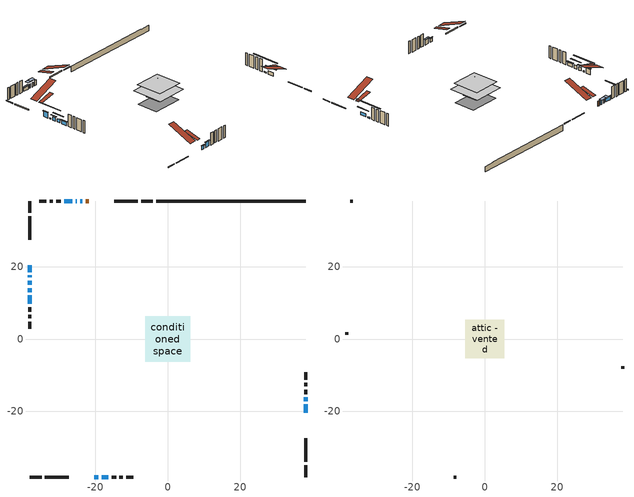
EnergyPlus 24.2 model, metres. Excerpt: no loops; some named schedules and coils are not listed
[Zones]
conditioned space
 floor outside (Floor1 construction): -3.01,-3.01 -3.01,3.01 3.01,3.01 3.01,-3.01 z1.07
 floor adiabatic (AdiabaticFloorConstruction): -6.24,-6.24 -6.24,6.24 6.24,6.24 6.24,-6.24 z3.51
 floor foundation (Slab1 construction): -6.1,-4.21 -6.1,4.21 6.1,4.21 6.1,-4.21 z-1.22
 wall outside (RimJoist1 construction): -4.08,38.1 -7.34,38.1 / -38.1,-38.1 -34.84,-38.1 / -38.1,38.1 -38.1,34.84 / 38.1,-38.1 38.1,-34.84 z1.07:1.37
 wall outside (RimJoist2 construction): -8.27,38.1 -14.8,38.1 / -33.91,-38.1 -27.38,-38.1 / -38.1,33.91 -38.1,27.38 / 38.1,-33.91 38.1,-27.38 z1.07:1.37
 wall outside (AdiabaticWallConstruction 1): -21.85,38.1 -22.64,38.1 z1.07:3.1
 wall outside (AdiabaticWallConstruction): -23.57,38.1 -24.15,38.1 / -25.08,38.1 -25.39,38.1 z1.07:2.75; -20.32,-38.1 -19.19,-38.1 / 38.1,-20.32 38.1,-18.05 / -26.31,38.1 -28.58,38.1 / -38.1,16.14 -38.1,15 / -38.1,14.07 -38.1,12.94 / -38.1,12.01 -38.1,9.74 z1.07:2.42; -38.1,20.32 -38.1,18.49 / -18.26,-38.1 -16.43,-38.1 z1.07:3.1; -38.1,17.57 -38.1,17.06 / 38.1,-17.13 38.1,-16.12 z1.07:1.57
 wall outside (Wall1 construction): -29.51,38.1 -30.76,38.1 / -15.5,-38.1 -14.25,-38.1 / -38.1,8.81 -38.1,7.56 / 38.1,-15.2 38.1,-13.95 z1.07:5.95
 wall outside (Wall2 construction): -31.69,38.1 -32.57,38.1 / -13.32,-38.1 -12.45,-38.1 / -38.1,6.63 -38.1,5.76 / 38.1,-13.02 38.1,-12.14 z1.07:5.95
 wall outside (Wall3 construction): -33.5,38.1 -35.5,38.1 / -11.52,-38.1 -9.51,-38.1 / -38.1,4.83 -38.1,2.82 / 38.1,-11.21 38.1,-9.21 z1.07:5.95
 wall foundation (FoundationWall1 construction): -3.15,38.1,-1.22 -3.15,38.1,1.07 33.97,38.1,1.07 33.97,38.1,0.89 38.1,38.1,0.89 38.1,38.1,-1.22
 window (WindowConstruction 8): -23.57,38.1 -24.15,38.1 z1.07:2.75
 window (WindowConstruction 4): -20.32,-38.1 -19.19,-38.1 z1.07:2.42
 window (WindowConstruction 5): 38.1,-20.32 38.1,-18.05 z1.07:2.42
 window (WindowConstruction 6): -38.1,20.32 -38.1,18.49 z1.07:3.1
 window (WindowConstruction 7): -18.26,-38.1 -16.43,-38.1 z1.07:3.1
 window (WindowConstruction 10): -38.1,17.56 -38.1,17.06 z1.07:1.57
 window (WindowConstruction 11): 38.1,-17.13 38.1,-16.13 z1.07:1.57
 window (WindowConstruction 9): -25.08,38.1 -25.39,38.1 z1.07:2.75
 window (WindowConstruction): -26.31,38.1 -28.58,38.1 z1.07:2.42
 window (WindowConstruction 1): -38.1,16.14 -38.1,15 z1.07:2.42
 window (WindowConstruction 2): -38.1,14.07 -38.1,12.94 z1.07:2.42
 window (WindowConstruction 3): -38.1,12.01 -38.1,9.74 z1.07:2.42
 door (Door): -21.85,38.1 -22.64,38.1 z1.07:3.1
 ceiling adiabatic (AdiabaticFloorConstruction): 6.24,-6.24 6.24,6.24 -6.24,6.24 -6.24,-6.24 z3.51
attic - vented
 floor to conditioned space (Floor2 construction Reversed): -5.32,-5.32 -5.32,5.32 5.32,5.32 5.32,-5.32 z5.95
 floor to conditioned space (Floor3 construction Reversed): -3.01,-3.01 -3.01,3.01 3.01,3.01 3.01,-3.01 z5.95
 wall outside (Wall4 construction): -36.43,38.1 -37.17,38.1 / -8.58,-38.1 -7.85,-38.1 / -38.1,1.89 -38.1,1.16 / 38.1,-8.28 38.1,-7.54 z1.07:5.95
 roof outside (Roof1 construction): -18.46,38.1,5.95 -18.46,27.98,10.16 -15.73,27.98,10.16 -15.73,38.1,5.95; -23.71,-38.1,5.95 -23.71,-27.98,10.16 -26.45,-27.98,10.16 -26.45,-38.1,5.95; -38.1,23.71,5.95 -27.98,23.71,10.16 -27.98,26.45,10.16 -38.1,26.45,5.95; 38.1,-23.71,5.95 27.98,-23.71,10.16 27.98,-26.45,10.16 38.1,-26.45,5.95
 roof outside (Roof2 construction): -20.92,38.1,5.95 -20.92,32.16,7.43 -19.39,32.16,7.43 -19.39,38.1,5.95; -21.25,-38.1,5.95 -21.25,-32.16,7.43 -22.78,-32.16,7.43 -22.78,-38.1,5.95; -38.1,21.25,5.95 -32.16,21.25,7.43 -32.16,22.78,7.43 -38.1,22.78,5.95; 38.1,-21.25,5.95 32.16,-21.25,7.43 32.16,-22.78,7.43 38.1,-22.78,5.95
shading: -25.06,38.1 -22.65,38.1 -22.65,39.31 -25.06,39.31 z3.66; -18.89,-38.1 -20.62,-38.1 -20.62,-38.39 -18.89,-38.39 z2.72; 38.1,-16.53 38.1,-21.84 38.39,-21.84 38.39,-16.53 z3.94; -38.1,18.19 -38.1,20.62 -38.39,20.62 -38.39,18.19 z3.4; -16.13,-38.1 -18.56,-38.1 -18.56,-38.39 -16.13,-38.39 z3.4; -38.1,12.5 -38.1,22.13 -38.39,22.13 -38.39,12.5 z6.14; 38.1,-10.95 38.1,-22.3 38.39,-22.3 38.39,-10.95 z6.75; -26.3,38.1 -24.17,38.1 -24.17,39.31 -26.3,39.31 z3.66; -28.88,38.1 -26.02,38.1 -26.02,38.39 -28.88,38.39 z2.72; -38.1,14.39 -38.1,16.75 -38.39,16.75 -38.39,14.39 z3.03; -38.1,11.11 -38.1,15.9 -38.39,15.9 -38.39,11.11 z4.25; -38.1,9.44 -38.1,12.31 -38.39,12.31 -38.39,9.44 z2.72
[Building]
Building 1: Terrain=Suburbs
[Site:Location]
Quebec Intl AP_QC: Latitude {deg}=46.8; Longitude {deg}=-71.38; Time Zone {hr}=-5; Elevation {m}=74; Keep Site Location Information=Yes
[Site:GroundTemperature:Shallow]
0.0108218, -2.24938, -2.43038, -1.3578, 2.94801, 7.23376, 10.9493, 13.303, 13.5029, 11.5886, 7.96783, 3.81355
[Site:WaterMainsTemperature]
Calculation Method=Schedule; Temperature Schedule=mains temperature schedule
[Material] Roughness=Rough; Thermal Absorptance=0.9
Name | Thickness {m} | Conductivity {W/m-K} | Density {kg/m3} | Specific Heat {J/kg-K} | Solar Absorptance | Visible Absorptance
asphalt or fiberglass shingles | 0.00635 | 0.162714 | 1121.4 | 1465.45 | 0.84 | 0.84
ceiling loosefill ins | 0.338667 | 0.0480833 | 16.02 | 1046.75 | 0.7 | 0.7
ceiling stud and cavity | 0.1397 | 0.133789 | 65.682 | 1177.47 | 0.7 | 0.7
ceiling stud and cavity 1 | 0.1397 | 0.174751 | 65.682 | 1177.47 | 0.7 | 0.7
concrete 4.0 in. | 0.1016 | 1.803125 | 2242.8 | 837.4 | 0.7 | 0.7
concrete 8.0 in. | 0.2032 | 1.803125 | 2242.8 | 837.4 | 0.7 | 0.7
door material | 0.04445 | 0.053851 | 512.64 | 1214.23 | 0.7 | 0.7
exterior vertical ins | 0.0419957 | 0.029427 | 32.04 | 1214.23 | 0.7 | 0.7
floor covering | 0.0127 | 0.0433444 | 54.468 | 1339.84 | 0.6 | 0.6
floor rigid ins; wall rigid ins | 0.051816 | 0.029427 | 32.04 | 1214.23 | 0.7 | 0.7
floor rigid ins 1; wall rigid ins 1 | 0.512978 | 0.029427 | 32.04 | 1214.23 | 0.7 | 0.7
floor stud and cavity | 0.1397 | 0.0813554 | 92.3553 | 1139.71 | 0.7 | 0.7
floor stud and cavity 1 | 0.1397 | 1.75129 | 37.0049 | 1207.88 | 0.7 | 0.7
furniture material conditioned space 1 | 0.1524 | 0.115458 | 640.8 | 1214.23 | 0.6 | 0.6
gypsum board | 0.0127 | 0.160291 | 801 | 837.4 | 0.6 | 0.6
gypsum board 1 | 0.0127 | 0.160291 | 801 | 837.4 | 0.7 | 0.7
osb sheathing 0.5 in. | 0.0127 | 0.115458 | 512.64 | 1214.23 | 0.7 | 0.7
osb sheathing 0.75 in. | 0.01905 | 0.115458 | 512.64 | 1214.23 | 0.7 | 0.7
osb sheathing 2.0 in. | 0.0508 | 0.115458 | 512.64 | 1214.23 | 0.7 | 0.7
rim joist rigid ins | 0.103632 | 0.029427 | 32.04 | 1214.23 | 0.7 | 0.7
rim joist stud and cavity | 0.0508 | 0.059907 | 125.044 | 1163.47 | 0.6 | 0.6
rim joist stud and cavity 1 | 0.0508 | 0.0594135 | 125.044 | 1163.47 | 0.6 | 0.6
wall stud and cavity | 0.1397 | 0.145844 | 139.0536 | 1170.24 | 0.7 | 0.7
wall stud and cavity 1 | 0.1397 | 0.0823012 | 139.0536 | 1170.24 | 0.7 | 0.7
wall stud and cavity 2 | 0.1397 | 0.189807 | 139.0536 | 1170.24 | 0.7 | 0.7
wall stud and cavity 3 | 0.0889 | 6.1454 | 50.32683 | 1063.81 | 0.6 | 0.6
wall stud and cavity 4 | 0.0889 | 0.380278 | 52.3479 | 1209.89 | 0.7 | 0.7
wall stud and cavity 5 | 0.0889 | 0.391764 | 83.0341 | 1211.67 | 0.7 | 0.7
wood siding | 0.0254 | 0.102417 | 544.68 | 1172.36 | 0 | 0
wood siding 1 | 0.00254 | 0.102417 | 544.68 | 1172.36 | 0 | 0
wood siding 2; wood siding 3; wood siding 4 | 0.0254 | 0.102417 | 544.68 | 1172.36 | 0.7 | 0.7
[WindowMaterial:SimpleGlazingSystem]
Name | U-Factor {W/m2-K} | Solar Heat Gain Coefficient
WindowMaterial | 2.93382 | 0.6
WindowMaterial 1 | 2.97584 | 0.59
WindowMaterial 2 | 2.963916 | 0.63
WindowMaterial 3 | 3.071798 | 0.36
WindowMaterial 4 | 3.09508 | 0.34
[Construction]
AdiabaticFloorConstruction: floor stud and cavity 1, floor rigid ins 1, osb sheathing 0.75 in., floor covering
AdiabaticWallConstruction: wood siding 3, wall rigid ins 1, wall stud and cavity 4, gypsum board
AdiabaticWallConstruction 1: wood siding 4, wall rigid ins 1, wall stud and cavity 4, gypsum board
Door: door material
Floor1 construction: floor stud and cavity, floor rigid ins, osb sheathing 0.75 in., floor covering
Floor2 construction Reversed: gypsum board, ceiling stud and cavity, ceiling loosefill ins
Floor3 construction Reversed: gypsum board, ceiling stud and cavity 1, ceiling loosefill ins
FoundationWall1 construction: concrete 8.0 in., gypsum board 1
furniture construction conditioned space 1: furniture material conditioned space 1
PartitionWallConstruction: gypsum board, wall stud and cavity 5, gypsum board
RimJoist1 construction: wood siding 2, rim joist rigid ins, osb sheathing 2.0 in., rim joist stud and cavity
RimJoist2 construction: wood siding 2, rim joist rigid ins, osb sheathing 2.0 in., rim joist stud and cavity 1
Roof1 construction; Roof2 construction: asphalt or fiberglass shingles
Slab1 construction: concrete 4.0 in.
Wall1 construction: wood siding, wall rigid ins, osb sheathing 0.5 in., wall stud and cavity, gypsum board
Wall2 construction: wood siding, wall rigid ins, osb sheathing 0.5 in., wall stud and cavity 1, gypsum board
Wall3 construction: wood siding, wall rigid ins, osb sheathing 0.5 in., wall stud and cavity 2, gypsum board
Wall4 construction: wood siding 1, wall stud and cavity 3
WindowConstruction; WindowConstruction 1; WindowConstruction 2; WindowConstruction 3; WindowConstruction 4; WindowConstruction 5: WindowMaterial
WindowConstruction 10; WindowConstruction 11: WindowMaterial 4
WindowConstruction 6; WindowConstruction 7: WindowMaterial 1
WindowConstruction 8: WindowMaterial 2
WindowConstruction 9: WindowMaterial 3
[Zone] Multiplier=1; Part of Total Floor Area=Yes
Name | Volume {m3}
attic - vented | 96.3119
conditioned space | 647
[Space]
Name | Zone | Volume {m3}
attic - vented 1 | attic - vented | 96.3119
conditioned space 1 | conditioned space | 647
[ZoneInfiltration:EffectiveLeakageArea]
infil attic - vented 1: Zone or Space=attic - vented 1; Schedule=Always On Discrete; Effective Air Leakage Area {cm2}=5518.89; Stack Coefficient=0.000632096; Wind Coefficient=1.69868e-05
[ZoneMixing]
whole house fan mix: Zone or Space=attic - vented; Schedule=Always On Continuous; Design Flow Rate Calculation Method=Flow/Zone; Design Flow Rate {m3/s}=0; Source Zone or Space=conditioned space
[SurfaceProperty:ExposedFoundationPerimeter]
Slab1: Exposed Perimeter Calculation Method=TotalExposedPerimeter; Total Exposed Perimeter {m}=41.246
[InternalMass] Zone or ZoneList=conditioned space; Space or SpaceList=conditioned space 1
Name | Construction | Surface Area {m2}
furniture mass conditioned space 1 | furniture construction conditioned space 1 | 118.032
partition wall mass | PartitionWallConstruction | 295.08
[Lights]
interior lighting: Zone or ZoneList or Space or SpaceList=conditioned space 1; Schedule=interior lighting schedule; Design Level Calculation Method=LightingLevel; Lighting Level {W}=343.2; Return Air Fraction=0; Fraction Radiant=0.6; Fraction Visible=0.2; Fraction Replaceable=1
[People]
occupants: Zone or ZoneList or Space or SpaceList=conditioned space 1; Number of People Schedule=occupants schedule; Number of People Calculation Method=People; Number of People=3; Fraction Radiant=0.314171; Sensible Heat Fraction=0.56303; Activity Level Schedule=occupants activity schedule; Carbon Dioxide Generation Rate {m3/s-W}=0; Enable ASHRAE 55 Comfort Warnings=No; Mean Radiant Temperature Calculation Type=EnclosureAveraged
[ElectricEquipment] Zone or ZoneList or Space or SpaceList=conditioned space 1; Design Level Calculation Method=EquipmentLevel
Name | Schedule | Design Level {W} | Fraction Latent | Fraction Radiant | Fraction Lost
clothes dryer | clothes dryer schedule | 140.772 | 0.015 | 0.081 | 0.85
clothes washer | clothes washer schedule | 32.1985 | 0.03 | 0.162 | 0.7
cooking range | cooking range schedule | 215.147 | 0.08 | 0.432 | 0.2
dishwasher | dishwasher schedule | 66.8632 | 0.3 | 0.18 | 0.4
fridge | fridge schedule | 72.9452 | 0 | 0.6 | 0
mech vent house fan | mech vent house fan schedule | 800 | 0 | 0 | 1
mech vent house fan cfis | mech vent house fan cfis schedule | 0 | 0 | 0 | 0
misc plug loads | misc plug loads schedule | 494.7 | 0.045 | 0.513 | 0.1
whole house fan | Always On Discrete | 0 | 0 | 0 | 1
[OtherEquipment] Zone or ZoneList or Space or SpaceList=conditioned space 1; Design Level Calculation Method=EquipmentLevel
Name | Fuel Type | Schedule | Design Level {W} | Fraction Latent | Fraction Radiant | Fraction Lost
clothes dryer 1 | Electricity | clothes dryer schedule | 0 | 0.015 | 0.081 | 0.85
cooking range 1 | Electricity | cooking range schedule | 0 | 0.08 | 0.432 | 0.2
general water use latent | None | general water use schedule | 62.594 | 1 | 0 | 0
general water use sensible | None | general water use schedule | -61.6891 | 0 | 0.6 | 0
mech vent house fan latent load | None | Always On Discrete | 0 | 1 | 0 | 0
mech vent house fan sensible load | None | Always On Discrete | 0 | 0 | 0 | 0
water heater energy adjustment1 | Electricity | Always On Discrete | 0.01 | 0 | 0 | 1
[ZoneInfiltration:DesignFlowRate] Zone or ZoneList or Space or SpaceList=conditioned space 1; Schedule=Always On Discrete; Design Flow Rate Calculation Method=Flow/Zone; Design Flow Rate {m3/s}=0
infil flow; natural vent flow; whole house fan flow
[ZoneControl:Thermostat]
conditioned space Thermostat: Zone or ZoneList=conditioned space; Control Type Schedule=conditioned space Thermostat Schedule; Control 1=conditioned space temperature setpoint; Temperature Difference Between Cutout And Setpoint {deltaC}=0
[ThermostatSetpoint:DualSetpoint]
conditioned space temperature setpoint: Heating Setpoint Temperature Schedule=heating setpoint; Cooling Setpoint Temperature Schedule=cooling setpoint
[AirLoopHVAC:UnitarySystem]
unit heater unitary system: Control Type=Load; Controlling Zone or Thermostat Location=conditioned space; Dehumidification Control Type=None; Availability Schedule=Always On Discrete; Supply Fan=unit heater supply fan; Fan Placement=BlowThrough; Supply Air Fan Operating Mode Schedule=unit heater auto fan schedule; Heating Coil=unit heater htg coil; DX Heating Coil Sizing Ratio=1; Use DOAS DX Cooling Coil=No; Minimum Supply Air Temperature {C}=2; Latent Load Control=SensibleOnlyLoadControl; Cooling Supply Air Flow Rate Method=None; Heating Supply Air Flow Rate Method=SupplyAirFlowRate; Heating Supply Air Flow Rate {m3/s}=0.00141584; No Load Supply Air Flow Rate Method=SupplyAirFlowRate; No Load Supply Air Flow Rate {m3/s}=0; No Load Supply Air Flow Rate Control Set To Low Speed=Yes; Maximum Supply Air Temperature {C}=48.8889; Maximum Outdoor Dry-Bulb Temperature for Supplemental Heater Operation {C}=21; Ancillary On-Cycle Electric Power {W}=0; Ancillary Off-Cycle Electric Power {W}=0
[Zone equipment]
conditioned space: electric baseboard, unit heater unitary system
[Foundation:Kiva]
Foundation Kiva 1: Initial Indoor Air Temperature {C}=21; Wall Height Above Grade {m}=1.07; Wall Depth Below Slab {m}=0.2032; Custom Block Material Name 1=exterior vertical ins; Custom Block Depth 1 {m}=2.28999; Custom Block X Position 1 {m}=0.2159; Custom Block Z Position 1 {m}=0
[Foundation:Kiva:Settings]
Soil Conductivity {W/m-K}=0.849921; Soil Density {kg/m3}=1842.3; Soil Specific Heat {J/kg-K}=418.7; Ground Solar Absorptivity=0.9; Ground Thermal Absorptivity=0.9; Ground Surface Roughness {m}=0.03; Far-Field Width {m}=40; Deep-Ground Boundary Condition=ZeroFlux; Deep-Ground Depth {m}=40; Minimum Cell Dimension {m}=0.2; Maximum Cell Growth Coefficient=3; Simulation Timestep=Timestep
[Exterior:Lights]
exterior lighting: Schedule=exterior lighting schedule; Design Level {W}=75.6
[EnergyManagementSystem:Sensor] Output:Variable or Output:Meter Index Key=conditioned space
Name | Output:Variable or Output:Meter
conditioned_space_clg_unmet_s | Zone Cooling Setpoint Not Met Time
conditioned_space_htg_unmet_s | Zone Heating Setpoint Not Met Time
fridge_tin_s; tin_s; tin_s_1 | Zone Mean Air Temperature
tout_s | Zone Outdoor Air Drybulb Temperature
win_s | Zone Air Humidity Ratio
[Schedule:Constant]
Name | Hourly Value
Always On Continuous; mech vent house fan schedule; mech vent house fan cfis schedule; Always On Discrete | 1
occupants activity schedule | 117.228
fridge schedule; unit heater auto fan schedule | 0
[Schedule:Week:Daily]
interior lighting schedule Week Rule - Jan1-Jan27: interior lighting schedule day, interior lighting schedule day, interior lighting schedule day, interior lighting schedule day, interior lighting schedule day, interior lighting schedule day, interior lighting schedule day, interior lighting schedule default day, interior lighting schedule default day, interior lighting schedule default day, interior lighting schedule default day, interior lighting schedule default day
interior lighting schedule Week Rule - Jan28-Feb3: interior lighting schedule day, interior lighting schedule day, interior lighting schedule day, interior lighting schedule day, interior lighting schedule day 1, interior lighting schedule day 1, interior lighting schedule day 1, interior lighting schedule default day, interior lighting schedule default day, interior lighting schedule default day, interior lighting schedule default day, interior lighting schedule default day
interior lighting schedule Week Rule - Feb4-Feb24: interior lighting schedule day 1, interior lighting schedule day 1, interior lighting schedule day 1, interior lighting schedule day 1, interior lighting schedule day 1, interior lighting schedule day 1, interior lighting schedule day 1, interior lighting schedule default day, interior lighting schedule default day, interior lighting schedule default day, interior lighting schedule default day, interior lighting schedule default day
interior lighting schedule Week Rule - Feb25-Mar3: interior lighting schedule day 1, interior lighting schedule day 1, interior lighting schedule day 1, interior lighting schedule day 1, interior lighting schedule day 2, interior lighting schedule day 2, interior lighting schedule day 2, interior lighting schedule default day, interior lighting schedule default day, interior lighting schedule default day, interior lighting schedule default day, interior lighting schedule default day
interior lighting schedule Week Rule - Mar4-Mar31: interior lighting schedule day 2, interior lighting schedule day 2, interior lighting schedule day 2, interior lighting schedule day 2, interior lighting schedule day 2, interior lighting schedule day 2, interior lighting schedule day 2, interior lighting schedule default day, interior lighting schedule default day, interior lighting schedule default day, interior lighting schedule default day, interior lighting schedule default day
interior lighting schedule Week Rule - Apr1-Apr28: interior lighting schedule day 3, interior lighting schedule day 3, interior lighting schedule day 3, interior lighting schedule day 3, interior lighting schedule day 3, interior lighting schedule day 3, interior lighting schedule day 3, interior lighting schedule default day, interior lighting schedule default day, interior lighting schedule default day, interior lighting schedule default day, interior lighting schedule default day
interior lighting schedule Week Rule - Apr29-May5: interior lighting schedule day 3, interior lighting schedule day 3, interior lighting schedule day 4, interior lighting schedule day 4, interior lighting schedule day 4, interior lighting schedule day 4, interior lighting schedule day 4, interior lighting schedule default day, interior lighting schedule default day, interior lighting schedule default day, interior lighting schedule default day, interior lighting schedule default day
interior lighting schedule Week Rule - May6-May26: interior lighting schedule day 4, interior lighting schedule day 4, interior lighting schedule day 4, interior lighting schedule day 4, interior lighting schedule day 4, interior lighting schedule day 4, interior lighting schedule day 4, interior lighting schedule default day, interior lighting schedule default day, interior lighting schedule default day, interior lighting schedule default day, interior lighting schedule default day
interior lighting schedule Week Rule - May27-Jun2: interior lighting schedule day 4, interior lighting schedule day 4, interior lighting schedule day 4, interior lighting schedule day 4, interior lighting schedule day 4, interior lighting schedule day 5, interior lighting schedule day 5, interior lighting schedule default day, interior lighting schedule default day, interior lighting schedule default day, interior lighting schedule default day, interior lighting schedule default day
interior lighting schedule Week Rule - Jun3-Jun30: interior lighting schedule day 5, interior lighting schedule day 5, interior lighting schedule day 5, interior lighting schedule day 5, interior lighting schedule day 5, interior lighting schedule day 5, interior lighting schedule day 5, interior lighting schedule default day, interior lighting schedule default day, interior lighting schedule default day, interior lighting schedule default day, interior lighting schedule default day
interior lighting schedule Week Rule - Jul1-Jul28: interior lighting schedule day 6, interior lighting schedule day 6, interior lighting schedule day 6, interior lighting schedule day 6, interior lighting schedule day 6, interior lighting schedule day 6, interior lighting schedule day 6, interior lighting schedule default day, interior lighting schedule default day, interior lighting schedule default day, interior lighting schedule default day, interior lighting schedule default day
interior lighting schedule Week Rule - Jul29-Aug4: interior lighting schedule day 6, interior lighting schedule day 6, interior lighting schedule day 6, interior lighting schedule day 7, interior lighting schedule day 7, interior lighting schedule day 7, interior lighting schedule day 7, interior lighting schedule default day, interior lighting schedule default day, interior lighting schedule default day, interior lighting schedule default day, interior lighting schedule default day
interior lighting schedule Week Rule - Aug5-Aug25: interior lighting schedule day 7, interior lighting schedule day 7, interior lighting schedule day 7, interior lighting schedule day 7, interior lighting schedule day 7, interior lighting schedule day 7, interior lighting schedule day 7, interior lighting schedule default day, interior lighting schedule default day, interior lighting schedule default day, interior lighting schedule default day, interior lighting schedule default day
interior lighting schedule Week Rule - Aug26-Sep1: interior lighting schedule day 7, interior lighting schedule day 7, interior lighting schedule day 7, interior lighting schedule day 7, interior lighting schedule day 7, interior lighting schedule day 7, interior lighting schedule day 8, interior lighting schedule default day, interior lighting schedule default day, interior lighting schedule default day, interior lighting schedule default day, interior lighting schedule default day
interior lighting schedule Week Rule - Sep2-Sep29: interior lighting schedule day 8, interior lighting schedule day 8, interior lighting schedule day 8, interior lighting schedule day 8, interior lighting schedule day 8, interior lighting schedule day 8, interior lighting schedule day 8, interior lighting schedule default day, interior lighting schedule default day, interior lighting schedule default day, interior lighting schedule default day, interior lighting schedule default day
interior lighting schedule Week Rule - Sep30-Oct6: interior lighting schedule day 8, interior lighting schedule day 9, interior lighting schedule day 9, interior lighting schedule day 9, interior lighting schedule day 9, interior lighting schedule day 9, interior lighting schedule day 9, interior lighting schedule default day, interior lighting schedule default day, interior lighting schedule default day, interior lighting schedule default day, interior lighting schedule default day
interior lighting schedule Week Rule - Oct7-Oct27: interior lighting schedule day 9, interior lighting schedule day 9, interior lighting schedule day 9, interior lighting schedule day 9, interior lighting schedule day 9, interior lighting schedule day 9, interior lighting schedule day 9, interior lighting schedule default day, interior lighting schedule default day, interior lighting schedule default day, interior lighting schedule default day, interior lighting schedule default day
interior lighting schedule Week Rule - Oct28-Nov3: interior lighting schedule day 9, interior lighting schedule day 9, interior lighting schedule day 9, interior lighting schedule day 9, interior lighting schedule day 10, interior lighting schedule day 10, interior lighting schedule day 10, interior lighting schedule default day, interior lighting schedule default day, interior lighting schedule default day, interior lighting schedule default day, interior lighting schedule default day
interior lighting schedule Week Rule - Nov4-Nov24: interior lighting schedule day 10, interior lighting schedule day 10, interior lighting schedule day 10, interior lighting schedule day 10, interior lighting schedule day 10, interior lighting schedule day 10, interior lighting schedule day 10, interior lighting schedule default day, interior lighting schedule default day, interior lighting schedule default day, interior lighting schedule default day, interior lighting schedule default day
interior lighting schedule Week Rule - Nov25-Dec1: interior lighting schedule day 10, interior lighting schedule day 10, interior lighting schedule day 10, interior lighting schedule day 10, interior lighting schedule day 10, interior lighting schedule day 10, interior lighting schedule day 11, interior lighting schedule default day, interior lighting schedule default day, interior lighting schedule default day, interior lighting schedule default day, interior lighting schedule default day
interior lighting schedule Week Rule - Dec2-Dec31: interior lighting schedule day 11, interior lighting schedule day 11, interior lighting schedule day 11, interior lighting schedule day 11, interior lighting schedule day 11, interior lighting schedule day 11, interior lighting schedule day 11, interior lighting schedule default day, interior lighting schedule default day, interior lighting schedule default day, interior lighting schedule default day, interior lighting schedule default day
occupants schedule Week Rule - Jan1-Dec31: occupants schedule day, occupants schedule day, occupants schedule day, occupants schedule day, occupants schedule day, occupants schedule day, occupants schedule day, occupants schedule default day, occupants schedule default day, occupants schedule default day, occupants schedule default day, occupants schedule default day
clothes dryer schedule Week Rule - Jan1-Dec31: clothes dryer schedule day, clothes dryer schedule day, clothes dryer schedule day, clothes dryer schedule day, clothes dryer schedule day, clothes dryer schedule day, clothes dryer schedule day, clothes dryer schedule default day, clothes dryer schedule default day, clothes dryer schedule default day, clothes dryer schedule default day, clothes dryer schedule default day
clothes washer schedule Week Rule - Jan1-Dec31: clothes washer schedule day, clothes washer schedule day, clothes washer schedule day, clothes washer schedule day, clothes washer schedule day, clothes washer schedule day, clothes washer schedule day, clothes washer schedule default day, clothes washer schedule default day, clothes washer schedule default day, clothes washer schedule default day, clothes washer schedule default day
cooking range schedule Week Rule - Jan1-Dec31: cooking range schedule day, cooking range schedule day, cooking range schedule day, cooking range schedule day, cooking range schedule day, cooking range schedule day, cooking range schedule day, cooking range schedule default day, cooking range schedule default day, cooking range schedule default day, cooking range schedule default day, cooking range schedule default day
dishwasher schedule Week Rule - Jan1-Dec31: dishwasher schedule day, dishwasher schedule day, dishwasher schedule day, dishwasher schedule day, dishwasher schedule day, dishwasher schedule day, dishwasher schedule day, dishwasher schedule default day, dishwasher schedule default day, dishwasher schedule default day, dishwasher schedule default day, dishwasher schedule default day
misc plug loads schedule Week Rule - Jan1-Dec31: misc plug loads schedule day, misc plug loads schedule day, misc plug loads schedule day, misc plug loads schedule day, misc plug loads schedule day, misc plug loads schedule day, misc plug loads schedule day, misc plug loads schedule default day, misc plug loads schedule default day, misc plug loads schedule default day, misc plug loads schedule default day, misc plug loads schedule default day
general water use schedule Week Rule - Jan1-Dec31: general water use schedule day, general water use schedule day, general water use schedule day, general water use schedule day, general water use schedule day, general water use schedule day, general water use schedule day, general water use schedule default day, general water use schedule default day, general water use schedule default day, general water use schedule default day, general water use schedule default day
exterior lighting schedule Week Rule - Jan1-Jan27: exterior lighting schedule day, exterior lighting schedule day, exterior lighting schedule day, exterior lighting schedule day, exterior lighting schedule day, exterior lighting schedule day, exterior lighting schedule day, exterior lighting schedule default day, exterior lighting schedule default day, exterior lighting schedule default day, exterior lighting schedule default day, exterior lighting schedule default day
exterior lighting schedule Week Rule - Jan28-Feb3: exterior lighting schedule day, exterior lighting schedule day, exterior lighting schedule day, exterior lighting schedule day, exterior lighting schedule day 1, exterior lighting schedule day 1, exterior lighting schedule day 1, exterior lighting schedule default day, exterior lighting schedule default day, exterior lighting schedule default day, exterior lighting schedule default day, exterior lighting schedule default day
exterior lighting schedule Week Rule - Feb4-Feb24: exterior lighting schedule day 1, exterior lighting schedule day 1, exterior lighting schedule day 1, exterior lighting schedule day 1, exterior lighting schedule day 1, exterior lighting schedule day 1, exterior lighting schedule day 1, exterior lighting schedule default day, exterior lighting schedule default day, exterior lighting schedule default day, exterior lighting schedule default day, exterior lighting schedule default day
exterior lighting schedule Week Rule - Feb25-Mar3: exterior lighting schedule day 1, exterior lighting schedule day 1, exterior lighting schedule day 1, exterior lighting schedule day 1, exterior lighting schedule day 2, exterior lighting schedule day 2, exterior lighting schedule day 2, exterior lighting schedule default day, exterior lighting schedule default day, exterior lighting schedule default day, exterior lighting schedule default day, exterior lighting schedule default day
exterior lighting schedule Week Rule - Mar4-Mar31: exterior lighting schedule day 2, exterior lighting schedule day 2, exterior lighting schedule day 2, exterior lighting schedule day 2, exterior lighting schedule day 2, exterior lighting schedule day 2, exterior lighting schedule day 2, exterior lighting schedule default day, exterior lighting schedule default day, exterior lighting schedule default day, exterior lighting schedule default day, exterior lighting schedule default day
exterior lighting schedule Week Rule - Apr1-Apr28: exterior lighting schedule day 3, exterior lighting schedule day 3, exterior lighting schedule day 3, exterior lighting schedule day 3, exterior lighting schedule day 3, exterior lighting schedule day 3, exterior lighting schedule day 3, exterior lighting schedule default day, exterior lighting schedule default day, exterior lighting schedule default day, exterior lighting schedule default day, exterior lighting schedule default day
exterior lighting schedule Week Rule - Apr29-May5: exterior lighting schedule day 3, exterior lighting schedule day 3, exterior lighting schedule day 4, exterior lighting schedule day 4, exterior lighting schedule day 4, exterior lighting schedule day 4, exterior lighting schedule day 4, exterior lighting schedule default day, exterior lighting schedule default day, exterior lighting schedule default day, exterior lighting schedule default day, exterior lighting schedule default day
exterior lighting schedule Week Rule - May6-May26: exterior lighting schedule day 4, exterior lighting schedule day 4, exterior lighting schedule day 4, exterior lighting schedule day 4, exterior lighting schedule day 4, exterior lighting schedule day 4, exterior lighting schedule day 4, exterior lighting schedule default day, exterior lighting schedule default day, exterior lighting schedule default day, exterior lighting schedule default day, exterior lighting schedule default day
exterior lighting schedule Week Rule - May27-Jun2: exterior lighting schedule day 4, exterior lighting schedule day 4, exterior lighting schedule day 4, exterior lighting schedule day 4, exterior lighting schedule day 4, exterior lighting schedule day 5, exterior lighting schedule day 5, exterior lighting schedule default day, exterior lighting schedule default day, exterior lighting schedule default day, exterior lighting schedule default day, exterior lighting schedule default day
exterior lighting schedule Week Rule - Jun3-Jun30: exterior lighting schedule day 5, exterior lighting schedule day 5, exterior lighting schedule day 5, exterior lighting schedule day 5, exterior lighting schedule day 5, exterior lighting schedule day 5, exterior lighting schedule day 5, exterior lighting schedule default day, exterior lighting schedule default day, exterior lighting schedule default day, exterior lighting schedule default day, exterior lighting schedule default day
exterior lighting schedule Week Rule - Jul1-Jul28: exterior lighting schedule day 6, exterior lighting schedule day 6, exterior lighting schedule day 6, exterior lighting schedule day 6, exterior lighting schedule day 6, exterior lighting schedule day 6, exterior lighting schedule day 6, exterior lighting schedule default day, exterior lighting schedule default day, exterior lighting schedule default day, exterior lighting schedule default day, exterior lighting schedule default day
exterior lighting schedule Week Rule - Jul29-Aug4: exterior lighting schedule day 6, exterior lighting schedule day 6, exterior lighting schedule day 6, exterior lighting schedule day 7, exterior lighting schedule day 7, exterior lighting schedule day 7, exterior lighting schedule day 7, exterior lighting schedule default day, exterior lighting schedule default day, exterior lighting schedule default day, exterior lighting schedule default day, exterior lighting schedule default day
[Schedule:Year]
interior lighting schedule: interior lighting schedule Week Rule - Jan1-Jan27, 1, 1, 1, 27, interior lighting schedule Week Rule - Jan28-Feb3, 1, 28, 2, 3, interior lighting schedule Week Rule - Feb4-Feb24, 2, 4, 2, 24, interior lighting schedule Week Rule - Feb25-Mar3, 2, 25, 3, 3, interior lighting schedule Week Rule - Mar4-Mar31, 3, 4, 3, 31, interior lighting schedule Week Rule - Apr1-Apr28, 4, 1, 4, 28, interior lighting schedule Week Rule - Apr29-May5, 4, 29, 5, 5, interior lighting schedule Week Rule - May6-May26, 5, 6, 5, 26, interior lighting schedule Week Rule - May27-Jun2, 5, 27, 6, 2, interior lighting schedule Week Rule - Jun3-Jun30, 6, 3, 6, 30, interior lighting schedule Week Rule - Jul1-Jul28, 7, 1, 7, 28, interior lighting schedule Week Rule - Jul29-Aug4, 7, 29, 8, 4, interior lighting schedule Week Rule - Aug5-Aug25, 8, 5, 8, 25, interior lighting schedule Week Rule - Aug26-Sep1, 8, 26, 9, 1, interior lighting schedule Week Rule - Sep2-Sep29, 9, 2, 9, 29, interior lighting schedule Week Rule - Sep30-Oct6, 9, 30, 10, 6, interior lighting schedule Week Rule - Oct7-Oct27, 10, 7, 10, 27, interior lighting schedule Week Rule - Oct28-Nov3, 10, 28, 11, 3, interior lighting schedule Week Rule - Nov4-Nov24, 11, 4, 11, 24, interior lighting schedule Week Rule - Nov25-Dec1, 11, 25, 12, 1, interior lighting schedule Week Rule - Dec2-Dec31, 12, 2, 12, 31
occupants schedule: occupants schedule Week Rule - Jan1-Dec31, 1, 1, 12, 31
clothes dryer schedule: clothes dryer schedule Week Rule - Jan1-Dec31, 1, 1, 12, 31
clothes washer schedule: clothes washer schedule Week Rule - Jan1-Dec31, 1, 1, 12, 31
cooking range schedule: cooking range schedule Week Rule - Jan1-Dec31, 1, 1, 12, 31
dishwasher schedule: dishwasher schedule Week Rule - Jan1-Dec31, 1, 1, 12, 31
misc plug loads schedule: misc plug loads schedule Week Rule - Jan1-Dec31, 1, 1, 12, 31
general water use schedule: general water use schedule Week Rule - Jan1-Dec31, 1, 1, 12, 31
exterior lighting schedule: exterior lighting schedule Week Rule - Jan1-Jan27, 1, 1, 1, 27, exterior lighting schedule Week Rule - Jan28-Feb3, 1, 28, 2, 3, exterior lighting schedule Week Rule - Feb4-Feb24, 2, 4, 2, 24, exterior lighting schedule Week Rule - Feb25-Mar3, 2, 25, 3, 3, exterior lighting schedule Week Rule - Mar4-Mar31, 3, 4, 3, 31, exterior lighting schedule Week Rule - Apr1-Apr28, 4, 1, 4, 28, exterior lighting schedule Week Rule - Apr29-May5, 4, 29, 5, 5, exterior lighting schedule Week Rule - May6-May26, 5, 6, 5, 26, exterior lighting schedule Week Rule - May27-Jun2, 5, 27, 6, 2, exterior lighting schedule Week Rule - Jun3-Jun30, 6, 3, 6, 30, exterior lighting schedule Week Rule - Jul1-Jul28, 7, 1, 7, 28, exterior lighting schedule Week Rule - Jul29-Aug4, 7, 29, 8, 4, exterior lighting schedule Week Rule - Aug5-Aug25, 8, 5, 8, 25, exterior lighting schedule Week Rule - Aug26-Sep1, 8, 26, 9, 1, exterior lighting schedule Week Rule - Sep2-Sep29, 9, 2, 9, 29, exterior lighting schedule Week Rule - Sep30-Oct6, 9, 30, 10, 6, exterior lighting schedule Week Rule - Oct7-Oct27, 10, 7, 10, 27, exterior lighting schedule Week Rule - Oct28-Nov3, 10, 28, 11, 3, exterior lighting schedule Week Rule - Nov4-Nov24, 11, 4, 11, 24, exterior lighting schedule Week Rule - Nov25-Dec1, 11, 25, 12, 1, exterior lighting schedule Week Rule - Dec2-Dec31, 12, 2, 12, 31
[Schedule:Compact]
conditioned space Thermostat Schedule: Through: 12/31, For: AllDays, Until: 24:00, 4
mains temperature schedule: Through: 01/01, For: AllDays, Until: 24:00, 5.175, Through: 01/02, For: AllDays, Until: 24:00, 5.10167, Through: 01/03, For: AllDays, Until: 24:00, 5.02889, Through: 01/04, For: AllDays, Until: 24:00, 4.95778, Through: 01/05, For: AllDays, Until: 24:00, 4.88778, Through: 01/06, For: AllDays, Until: 24:00, 4.81833, Through: 01/07, For: AllDays, Until: 24:00, 4.75056, Through: 01/08, For: AllDays, Until: 24:00, 4.68389, Through: 01/09, For: AllDays, Until: 24:00, 4.61833, Through: 01/10, For: AllDays, Until: 24:00, 4.55389, Through: 01/11, For: AllDays, Until: 24:00, 4.49056, Through: 01/12, For: AllDays, Until: 24:00, 4.42889, Through: 01/13, For: AllDays, Until: 24:00, 4.36778, Through: 01/14, For: AllDays, Until: 24:00, 4.30889, Through: 01/15, For: AllDays, Until: 24:00, 4.25056, Through: 01/16, For: AllDays, Until: 24:00, 4.19389, Through: 01/17, For: AllDays, Until: 24:00, 4.13833, Through: 01/18, For: AllDays, Until: 24:00, 4.08444, Through: 01/19, For: AllDays, Until: 24:00, 4.03167, Through: 01/20, For: AllDays, Until: 24:00, 3.98056, Through: 01/21, For: AllDays, Until: 24:00, 3.93056, Through: 01/22, For: AllDays, Until: 24:00, 3.88222, Through: 01/23, For: AllDays, Until: 24:00, 3.835, Through: 01/24, For: AllDays, Until: 24:00, 3.78944, Through: 01/25, For: AllDays, Until: 24:00, 3.74556, Through: 01/26, For: AllDays, Until: 24:00, 3.70278, Through: 01/27, For: AllDays, Until: 24:00, 3.66167, Through: 01/28, For: AllDays, Until: 24:00, 3.62167, Through: 01/29, For: AllDays, Until: 24:00, 3.58389, Through: 01/30, For: AllDays, Until: 24:00, 3.54722, Through: 01/31, For: AllDays, Until: 24:00, 3.51167, Through: 02/01, For: AllDays, Until: 24:00, 3.47833, Through: 02/02, For: AllDays, Until: 24:00, 3.44611, Through: 02/03, For: AllDays, Until: 24:00, 3.41556, Through: 02/04, For: AllDays, Until: 24:00, 3.38667, Through: 02/05, For: AllDays, Until: 24:00, 3.35944, Through: 02/06, For: AllDays, Until: 24:00, 3.33389, Through: 02/07, For: AllDays, Until: 24:00, 3.30944, Through: 02/08, For: AllDays, Until: 24:00, 3.28667, Through: 02/09, For: AllDays, Until: 24:00, 3.26611, Through: 02/10, For: AllDays, Until: 24:00, 3.24667, Through: 02/11, For: AllDays, Until: 24:00, 3.22889, Through: 02/12, For: AllDays, Until: 24:00, 3.21278, Through: 02/13, For: AllDays, Until: 24:00, 3.19833, Through: 02/14, For: AllDays, Until: 24:00, 3.18556, Through: 02/15, For: AllDays, Until: 24:00, 3.17389, Through: 02/16, For: AllDays, Until: 24:00, 3.16444, Through: 02/17, For: AllDays, Until: 24:00, 3.15667, Through: 02/18, For: AllDays, Until: 24:00, 3.15056, Through: 02/19, For: AllDays, Until: 24:00, 3.14556, Through: 02/20, For: AllDays, Until: 24:00, 3.14278, Through: 02/21, For: AllDays, Until: 24:00, 3.14111, Through: 02/22, For: AllDays, Until: 24:00, 3.14167, Through: 02/23, For: AllDays, Until: 24:00, 3.14333, Through: 02/24, For: AllDays, Until: 24:00, 3.14722, Through: 02/25, For: AllDays, Until: 24:00, 3.15222, Through: 02/26, For: AllDays, Until: 24:00, 3.15944, Through: 02/27, For: AllDays, Until: 24:00, 3.16778, Through: 02/28, For: AllDays, Until: 24:00, 3.17778, Through: 03/01, For: AllDays, Until: 24:00, 3.18944, Through: 03/02, For: AllDays, Until: 24:00, 3.20333, Through: 03/03, For: AllDays, Until: 24:00, 3.21833, Through: 03/04, For: AllDays, Until: 24:00, 3.235, Through: 03/05, For: AllDays, Until: 24:00, 3.25333, Through: 03/06, For: AllDays, Until: 24:00, 3.27333, Through: 03/07, For: AllDays, Until: 24:00, 3.29444, Through: 03/08, For: AllDays, Until: 24:00, 3.31778, Through: 03/09, For: AllDays, Until: 24:00, 3.34222, Through: 03/10, For: AllDays, Until: 24:00, 3.36889, Through: 03/11, For: AllDays, Until: 24:00, 3.39667, Through: 03/12, For: AllDays, Until: 24:00, 3.42611, Through: 03/13, For: AllDays, Until: 24:00, 3.45722, Through: 03/14, For: AllDays, Until: 24:00, 3.49, Through: 03/15, For: AllDays, Until: 24:00, 3.52389, Through: 03/16, For: AllDays, Until: 24:00, 3.55944, Through: 03/17, For: AllDays, Until: 24:00, 3.59667, Through: 03/18, For: AllDays, Until: 24:00, 3.63556, Through: 03/19, For: AllDays, Until: 24:00, 3.67556, Through: 03/20, For: AllDays, Until: 24:00, 3.71722, Through: 03/21, For: AllDays, Until: 24:00, 3.76056, Through: 03/22, For: AllDays, Until: 24:00, 3.80556, Through: 03/23, For: AllDays, Until: 24:00, 3.85111, Through: 03/24, For: AllDays, Until: 24:00, 3.89889, Through: 03/25, For: AllDays, Until: 24:00, 3.94778, Through: 03/26, For: AllDays, Until: 24:00, 3.99833, Through: 03/27, For: AllDays, Until: 24:00, 4.05, Through: 03/28, For: AllDays, Until: 24:00, 4.10333, Through: 03/29, For: AllDays, Until: 24:00, 4.15778, Through: 03/30, For: AllDays, Until: 24:00, 4.21333, Through: 03/31, For: AllDays, Until: 24:00, 4.27056, Through: 04/01, For: AllDays, Until: 24:00, 4.32944, Through: 04/02, For: AllDays, Until: 24:00, 4.38889, Through: 04/03, For: AllDays, Until: 24:00, 4.45, Through: 04/04, For: AllDays, Until: 24:00, 4.51222, Through: 04/05, For: AllDays, Until: 24:00, 4.57611, Through: 04/06, For: AllDays, Until: 24:00, 4.64056, Through: 04/07, For: AllDays, Until: 24:00, 4.70667, Through: 04/08, For: AllDays, Until: 24:00, 4.77389, Through: 04/09, For: AllDays, Until: 24:00, 4.84222, Through: 04/10, For: AllDays, Until: 24:00, 4.91167, Through: 04/11, For: AllDays, Until: 24:00, 4.98278, Through: 04/12, For: AllDays, Until: 24:00, 5.05444, Through: 04/13, For: AllDays, Until: 24:00, 5.12722, Through: 04/14, For: AllDays, Until: 24:00, 5.20111, Through: 04/15, For: AllDays, Until: 24:00, 5.27611, Through: 04/16, For: AllDays, Until: 24:00, 5.35167, Through: 04/17, For: AllDays, Until: 24:00, 5.42889, Through: 04/18, For: AllDays, Until: 24:00, 5.50667, Through: 04/19, For: AllDays, Until: 24:00, 5.58556, Through: 04/20, For: AllDays, Until: 24:00, 5.665, Through: 04/21, For: AllDays, Until: 24:00, 5.74611, Through: 04/22, For: AllDays, Until: 24:00, 5.82722, Through: 04/23, For: AllDays, Until: 24:00, 5.91, Through: 04/24, For: AllDays, Until: 24:00, 5.99278, Through: 04/25, For: AllDays, Until: 24:00, 6.07722, Through: 04/26, For: AllDays, Until: 24:00, 6.16167, Through: 04/27, For: AllDays, Until: 24:00, 6.24722, Through: 04/28, For: AllDays, Until: 24:00, 6.33389, Through: 04/29, For: AllDays, Until: 24:00, 6.42056, Through: 04/30, For: AllDays, Until: 24:00, 6.50833, Through: 05/01, For: AllDays, Until: 24:00, 6.59667, Through: 05/02, For: AllDays, Until: 24:00, 6.68556, Through: 05/03, For: AllDays, Until: 24:00, 6.775, Through: 05/04, For: AllDays, Until: 24:00, 6.86556, Through: 05/05, For: AllDays, Until: 24:00, 6.95611, Through: 05/06, For: AllDays, Until: 24:00, 7.04722, Through: 05/07, For: AllDays, Until: 24:00, 7.13889, Through: 05/08, For: AllDays, Until: 24:00, 7.23111, Through: 05/09, For: AllDays, Until: 24:00, 7.32333, Through: 05/10, For: AllDays, Until: 24:00, 7.41667, Through: 05/11, For: AllDays, Until: 24:00, 7.51, Through: 05/12, For: AllDays, Until: 24:00, 7.60389, Through: 05/13, For: AllDays, Until: 24:00, 7.69778, Through: 05/14, For: AllDays, Until: 24:00, 7.79222, Through: 05/15, For: AllDays, Until: 24:00, 7.88667, Through: 05/16, For: AllDays, Until: 24:00, 7.98167, Through: 05/17, For: AllDays, Until: 24:00, 8.07667, Through: 05/18, For: AllDays, Until: 24:00, 8.17167, Through: 05/19, For: AllDays, Until: 24:00, 8.26722, Through: 05/20, For: AllDays, Until: 24:00, 8.36278, Through: 05/21, For: AllDays, Until: 24:00, 8.45833, Through: 05/22, For: AllDays, Until: 24:00, 8.55444, Through: 05/23, For: AllDays, Until: 24:00, 8.65, Through: 05/24, For: AllDays, Until: 24:00, 8.74611, Through: 05/25, For: AllDays, Until: 24:00, 8.84167, Through: 05/26, For: AllDays, Until: 24:00, 8.93722, Through: 05/27, For: AllDays, Until: 24:00, 9.03333, Through: 05/28, For: AllDays, Until: 24:00, 9.12889, Through: 05/29, For: AllDays, Until: 24:00, 9.22389, Through: 05/30, For: AllDays, Until: 24:00, 9.31944, Through: 05/31, For: AllDays, Until: 24:00, 9.41444, Through: 06/01, For: AllDays, Until: 24:00, 9.50944, Through: 06/02, For: AllDays, Until: 24:00, 9.60389, Through: 06/03, For: AllDays, Until: 24:00, 9.69833, Through: 06/04, For: AllDays, Until: 24:00, 9.79278, Through: 06/05, For: AllDays, Until: 24:00, 9.88667, Through: 06/06, For: AllDays, Until: 24:00, 9.98, Through: 06/07, For: AllDays, Until: 24:00, 10.0728, Through: 06/08, For: AllDays, Until: 24:00, 10.1656, Through: 06/09, For: AllDays, Until: 24:00, 10.2578, Through: 06/10, For: AllDays, Until: 24:00, 10.3494, Through: 06/11, For: AllDays, Until: 24:00, 10.4411, Through: 06/12, For: AllDays, Until: 24:00, 10.5317, Through: 06/13, For: AllDays, Until: 24:00, 10.6222, Through: 06/14, For: AllDays, Until: 24:00, 10.7117, Through: 06/15, For: AllDays, Until: 24:00, 10.8006, Through: 06/16, For: AllDays, Until: 24:00, 10.8889, Through: 06/17, For: AllDays, Until: 24:00, 10.9772, Through: 06/18, For: AllDays, Until: 24:00, 11.0639, Through: 06/19, For: AllDays, Until: 24:00, 11.1506, Through: 06/20, For: AllDays, Until: 24:00, 11.2361, Through: 06/21, For: AllDays, Until: 24:00, 11.3211, Through: 06/22, For: AllDays, Until: 24:00, 11.4056, Through: 06/23, For: AllDays, Until: 24:00, 11.4889, Through: 06/24, For: AllDays, Until: 24:00, 11.5711, Through: 06/25, For: AllDays, Until: 24:00, 11.6533, Through: 06/26, For: AllDays, Until: 24:00, 11.7339, Through: 06/27, For: AllDays, Until: 24:00, 11.8139, Through: 06/28, For: AllDays, Until: 24:00, 11.8928, Through: 06/29, For: AllDays, Until: 24:00, 11.9711, Through: 06/30, For: AllDays, Until: 24:00, 12.0483, Through: 07/01, For: AllDays, Until: 24:00, 12.1244, Through: 07/02, For: AllDays, Until: 24:00, 12.1994, Through: 07/03, For: AllDays, Until: 24:00, 12.2733, Through: 07/04, For: AllDays, Until: 24:00, 12.3467, Through: 07/05, For: AllDays, Until: 24:00, 12.4183, Through: 07/06, For: AllDays, Until: 24:00, 12.4894, Through: 07/07, For: AllDays, Until: 24:00, 12.5589, Through: 07/08, For: AllDays, Until: 24:00, 12.6278, Through: 07/09, For: AllDays, Until: 24:00, 12.695, Through: 07/10, For: AllDays, Until: 24:00, 12.7617, Through: 07/11, For: AllDays, Until: 24:00, 12.8267, Through: 07/12, For: AllDays, Until: 24:00, 12.8906, Through: 07/13, For: AllDays, Until: 24:00, 12.9528, Through: 07/14, For: AllDays, Until: 24:00, 13.0144, Through: 07/15, For: AllDays, Until: 24:00, 13.0744, Through: 07/16, For: AllDays, Until: 24:00, 13.1333, Through: 07/17, For: AllDays, Until: 24:00, 13.1906, Through: 07/18, For: AllDays, Until: 24:00, 13.2467, Through: 07/19, For: AllDays, Until: 24:00, 13.3017, Through: 07/20, For: AllDays, Until: 24:00, 13.355, Through: 07/21, For: AllDays, Until: 24:00, 13.4072, Through: 07/22, For: AllDays, Until: 24:00, 13.4578, Through: 07/23, For: AllDays, Until: 24:00, 13.5067, Through: 07/24, For: AllDays, Until: 24:00, 13.5544, Through: 07/25, For: AllDays, Until: 24:00, 13.6011, Through: 07/26, For: AllDays, Until: 24:00, 13.6461, Through: 07/27, For: AllDays, Until: 24:00, 13.6894, Through: 07/28, For: AllDays, Until: 24:00, 13.7317, Through: 07/29, For: AllDays, Until: 24:00, 13.7722, Through: 07/30, For: AllDays, Until: 24:00, 13.8111, Through: 07/31, For: AllDays, Until: 24:00, 13.8489, Through: 08/01, For: AllDays, Until: 24:00, 13.8844, Through: 08/02, For: AllDays, Until: 24:00, 13.9189, Through: 08/03, For: AllDays, Until: 24:00, 13.9522, Through: 08/04, For: AllDays, Until: 24:00, 13.9833, Through: 08/05, For: AllDays, Until: 24:00, 14.0133, Through: 08/06, For: AllDays, Until: 24:00, 14.0411, Through: 08/07, For: AllDays, Until: 24:00, 14.0678, Through: 08/08, For: AllDays, Until: 24:00, 14.0933, Through: 08/09, For: AllDays, Until: 24:00, 14.1167, Through: 08/10, For: AllDays, Until: 24:00, 14.1383, Through: 08/11, For: AllDays, Until: 24:00, 14.1589, Through: 08/12, For: AllDays, Until: 24:00, 14.1772, Through: 08/13, For: AllDays, Until: 24:00, 14.1944, Through: 08/14, For: AllDays, Until: 24:00, 14.21, Through: 08/15, For: AllDays, Until: 24:00, 14.2233, Through: 08/16, For: AllDays, Until: 24:00, 14.2356, Through: 08/17, For: AllDays, Until: 24:00, 14.2461, Through: 08/18, For: AllDays, Until: 24:00, 14.255, Through: 08/19, For: AllDays, Until: 24:00, 14.2622, Through: 08/20, For: AllDays, Until: 24:00, 14.2678, Through: 08/21, For: AllDays, Until: 24:00, 14.2717, Through: 08/22, For: AllDays, Until: 24:00, 14.2739, Through: 08/23, For: AllDays, Until: 24:00, 14.2744, Through: 08/24, For: AllDays, Until: 24:00, 14.2733, Through: 08/25, For: AllDays, Until: 24:00, 14.2711, Through: 08/26, For: AllDays, Until: 24:00, 14.2667, Through: 08/27, For: AllDays, Until: 24:00, 14.2606, Through: 08/28, For: AllDays, Until: 24:00, 14.2528, Through: 08/29, For: AllDays, Until: 24:00, 14.2439, Through: 08/30, For: AllDays, Until: 24:00, 14.2328, Through: 08/31, For: AllDays, Until: 24:00, 14.2206, Through: 09/01, For: AllDays, Until: 24:00, 14.2061, Through: 09/02, For: AllDays, Until: 24:00, 14.1906, Through: 09/03, For: AllDays, Until: 24:00, 14.1728, Through: 09/04, For: AllDays, Until: 24:00, 14.1539, Through: 09/05, For: AllDays, Until: 24:00, 14.1333, Through: 09/06, For: AllDays, Until: 24:00, 14.1111, Through: 09/07, For: AllDays, Until: 24:00, 14.0872, Through: 09/08, For: AllDays, Until: 24:00, 14.0617, Through: 09/09, For: AllDays, Until: 24:00, 14.035, Through: 09/10, For: AllDays, Until: 24:00, 14.0061, Through: 09/11, For: AllDays, Until: 24:00, 13.9761, Through: 09/12, For: AllDays, Until: 24:00, 13.9444, Through: 09/13, For: AllDays, Until: 24:00, 13.9111, Through: 09/14, For: AllDays, Until: 24:00, 13.8761, Through: 09/15, For: AllDays, Until: 24:00, 13.84, Through: 09/16, For: AllDays, Until: 24:00, 13.8022, Through: 09/17, For: AllDays, Until: 24:00, 13.7628, Through: 09/18, For: AllDays, Until: 24:00, 13.7217, Through: 09/19, For: AllDays, Until: 24:00, 13.6794, Through: 09/20, For: AllDays, Until: 24:00, 13.6356, Through: 09/21, For: AllDays, Until: 24:00, 13.59, Through: 09/22, For: AllDays, Until: 24:00, 13.5433, Through: 09/23, For: AllDays, Until: 24:00, 13.4956, Through: 09/24, For: AllDays, Until: 24:00, 13.4456, Through: 09/25, For: AllDays, Until: 24:00, 13.395, Through: 09/26, For: AllDays, Until: 24:00, 13.3422, Through: 09/27, For: AllDays, Until: 24:00, 13.2883, Through: 09/28, For: AllDays, Until: 24:00, 13.2333, Through: 09/29, For: AllDays, Until: 24:00, 13.1772, Through: 09/30, For: AllDays, Until: 24:00, 13.1194, Through: 10/01, For: AllDays, Until: 24:00, 13.06, Through: 10/02, For: AllDays, Until: 24:00, 13, Through: 10/03, For: AllDays, Until: 24:00, 12.9383, Through: 10/04, For: AllDays, Until: 24:00, 12.8756, Through: 10/05, For: AllDays, Until: 24:00, 12.8111, Through: 10/06, For: AllDays, Until: 24:00, 12.7456, Through: 10/07, For: AllDays, Until: 24:00, 12.6794, Through: 10/08, For: AllDays, Until: 24:00, 12.6117, Through: 10/09, For: AllDays, Until: 24:00, 12.5428, Through: 10/10, For: AllDays, Until: 24:00, 12.4728, Through: 10/11, For: AllDays, Until: 24:00, 12.4017, Through: 10/12, For: AllDays, Until: 24:00, 12.3294, Through: 10/13, For: AllDays, Until: 24:00, 12.2561, Through: 10/14, For: AllDays, Until: 24:00, 12.1817, Through: 10/15, For: AllDays, Until: 24:00, 12.1061, Through: 10/16, For: AllDays, Until: 24:00, 12.03, Through: 10/17, For: AllDays, Until: 24:00, 11.9528, Through: 10/18, For: AllDays, Until: 24:00, 11.8744, Through: 10/19, For: AllDays, Until: 24:00, 11.795, Through: 10/20, For: AllDays, Until: 24:00, 11.715, Through: 10/21, For: AllDays, Until: 24:00, 11.6339, Through: 10/22, For: AllDays, Until: 24:00, 11.5517, Through: 10/23, For: AllDays, Until: 24:00, 11.4689, Through: 10/24, For: AllDays, Until: 24:00, 11.3856, Through: 10/25, For: AllDays, Until: 24:00, 11.3011, Through: 10/26, For: AllDays, Until: 24:00, 11.2161, Through: 10/27, For: AllDays, Until: 24:00, 11.13, Through: 10/28, For: AllDays, Until: 24:00, 11.0433, Through: 10/29, For: AllDays, Until: 24:00, 10.9561, Through: 10/30, For: AllDays, Until: 24:00, 10.8683, Through: 10/31, For: AllDays, Until: 24:00, 10.7794, Through: 11/01, For: AllDays, Until: 24:00, 10.6906, Through: 11/02, For: AllDays, Until: 24:00, 10.6006, Through: 11/03, For: AllDays, Until: 24:00, 10.51, Through: 11/04, For: AllDays, Until: 24:00, 10.4194, Through: 11/05, For: AllDays, Until: 24:00, 10.3278, Through: 11/06, For: AllDays, Until: 24:00, 10.2361, Through: 11/07, For: AllDays, Until: 24:00, 10.1439, Through: 11/08, For: AllDays, Until: 24:00, 10.0511, Through: 11/09, For: AllDays, Until: 24:00, 9.95778, Through: 11/10, For: AllDays, Until: 24:00, 9.86444, Through: 11/11, For: AllDays, Until: 24:00, 9.77056, Through: 11/12, For: AllDays, Until: 24:00, 9.67611, Through: 11/13, For: AllDays, Until: 24:00, 9.58167, Through: 11/14, For: AllDays, Until: 24:00, 9.48722, Through: 11/15, For: AllDays, Until: 24:00, 9.39222, Through: 11/16, For: AllDays, Until: 24:00, 9.29667, Through: 11/17, For: AllDays, Until: 24:00, 9.20167, Through: 11/18, For: AllDays, Until: 24:00, 9.10611, Through: 11/19, For: AllDays, Until: 24:00, 9.01056, Through: 11/20, For: AllDays, Until: 24:00, 8.915, Through: 11/21, For: AllDays, Until: 24:00, 8.81889, Through: 11/22, For: AllDays, Until: 24:00, 8.72333, Through: 11/23, For: AllDays, Until: 24:00, 8.62722, Through: 11/24, For: AllDays, Until: 24:00, 8.53167, Through: 11/25, For: AllDays, Until: 24:00, 8.43611, Through: 11/26, For: AllDays, Until: 24:00, 8.34, Through: 11/27, For: AllDays, Until: 24:00, 8.245, Through: 11/28, For: AllDays, Until: 24:00, 8.14944, Through: 11/29, For: AllDays, Until: 24:00, 8.05389, Through: 11/30, For: AllDays, Until: 24:00, 7.95889, Through: 12/01, For: AllDays, Until: 24:00, 7.86444, Through: 12/02, For: AllDays, Until: 24:00, 7.76944, Through: 12/03, For: AllDays, Until: 24:00, 7.67556, Through: 12/04, For: AllDays, Until: 24:00, 7.58167, Through: 12/05, For: AllDays, Until: 24:00, 7.48778, Through: 12/06, For: AllDays, Until: 24:00, 7.39444, Through: 12/07, For: AllDays, Until: 24:00, 7.30167, Through: 12/08, For: AllDays, Until: 24:00, 7.20889, Through: 12/09, For: AllDays, Until: 24:00, 7.11722, Through: 12/10, For: AllDays, Until: 24:00, 7.02556, Through: 12/11, For: AllDays, Until: 24:00, 6.93444, Through: 12/12, For: AllDays, Until: 24:00, 6.84389, Through: 12/13, For: AllDays, Until: 24:00, 6.75389, Through: 12/14, For: AllDays, Until: 24:00, 6.66444, Through: 12/15, For: AllDays, Until: 24:00, 6.57556, Through: 12/16, For: AllDays, Until: 24:00, 6.48778, Through: 12/17, For: AllDays, Until: 24:00, 6.4, Through: 12/18, For: AllDays, Until: 24:00, 6.31333, Through: 12/19, For: AllDays, Until: 24:00, 6.22722, Through: 12/20, For: AllDays, Until: 24:00, 6.14167, Through: 12/21, For: AllDays, Until: 24:00, 6.05722, Through: 12/22, For: AllDays, Until: 24:00, 5.97333, Through: 12/23, For: AllDays, Until: 24:00, 5.89, Through: 12/24, For: AllDays, Until: 24:00, 5.80778, Through: 12/25, For: AllDays, Until: 24:00, 5.72667, Through: 12/26, For: AllDays, Until: 24:00, 5.64611, Through: 12/27, For: AllDays, Until: 24:00, 5.56667, Through: 12/28, For: AllDays, Until: 24:00, 5.48833, Through: 12/29, For: AllDays, Until: 24:00, 5.41056, Through: 12/30, For: AllDays, Until: 24:00, 5.33389, Through: 12/31, For: AllDays, Until: 24:00, 5.25778
